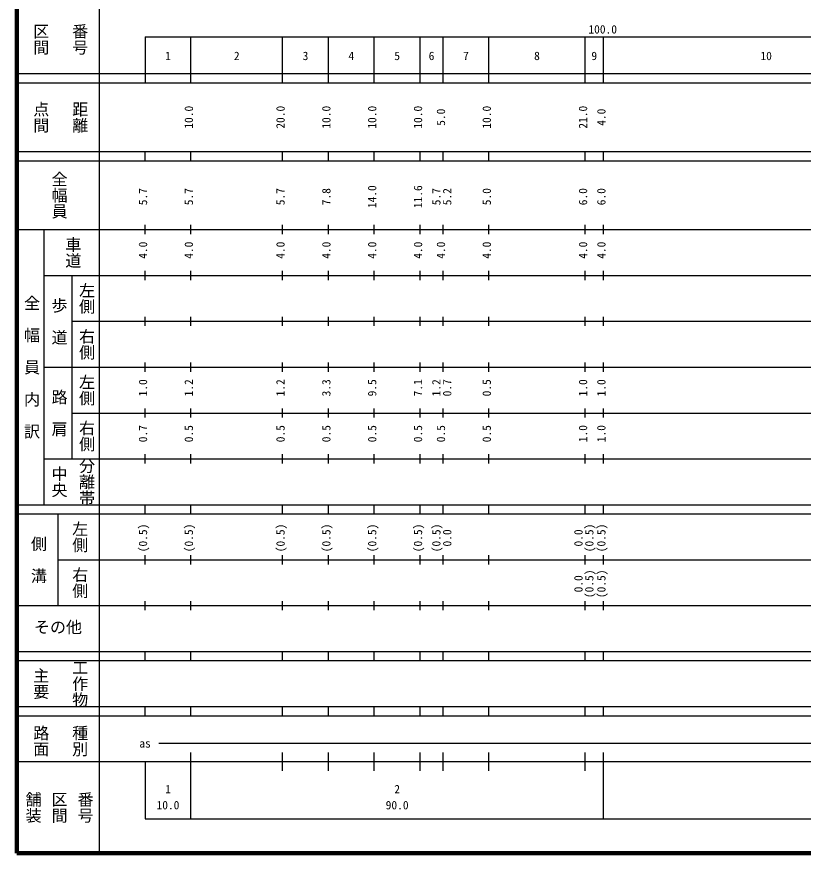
# Model space of a CAD drawing. Units: millimetres on the paper. Extents: x 40 to 680, y 20 to 380.
# Drawn here: x 40 to 211.6, y 20 to 202.4 of the extents above; entities that cross this region are included whole.
import ezdxf
from ezdxf.enums import TextEntityAlignment as Align

# ---------------------------------------------------------------- set-up
doc = ezdxf.new("R2010")
doc.units = ezdxf.units.MM
doc.layers.add('M-TTL', color=2, linetype='Continuous', lineweight=140)
doc.layers.add('M-TTL-BAND', color=7, linetype='Continuous', lineweight=25)
doc.styles.add('@ＭＳ ゴシック', font='')
doc.styles.add('ＭＳ ゴシック', font='')
doc.styles.get('@ＭＳ ゴシック').set_extended_font_data('@MS Gothic')
doc.styles.get('ＭＳ ゴシック').set_extended_font_data('MS Gothic')

msp = doc.modelspace()

# ---------------------------------------------------------------- linework, layer by layer
at = {"layer": 'M-TTL'}
for p, q in [((40, 380), (40, 20)), ((40, 20), (680, 20))]:
    msp.add_line(p, q, dxfattribs=at)
at = {"layer": 'M-TTL-BAND'}
for p, q in [((58, 370), (58, 20)), ((68, 198), (579, 198)), ((68, 198), (68, 188)), ((78, 188), (78, 198)), ((98, 188), (98, 198)), ((108, 188), (108, 198)), ((118, 188), (118, 198)), ((128, 188), (128, 198)), ((133, 188), (133, 198)), ((143, 188), (143, 198)), ((164, 188), (164, 198)), ((168, 188), (168, 198)), ((40, 190), (579, 190)), ((40, 188), (579, 188)), ((40, 173), (579, 173)), ((68, 171), (68, 173)), ((78, 171), (78, 173)), ((98, 171), (98, 173)), ((108, 171), (108, 173)), ((118, 171), (118, 173)), ((128, 171), (128, 173)), ((133, 171), (133, 173)), ((143, 171), (143, 173)), ((164, 171), (164, 173)), ((168, 171), (168, 173)), ((40, 171), (579, 171)), ((68, 155), (68, 157)), ((78, 155), (78, 157)), ((98, 155), (98, 157)), ((108, 155), (108, 157)), ((118, 155), (118, 157)), ((128, 155), (128, 157)), ((133, 155), (133, 157)), ((143, 155), (143, 157)), ((164, 155), (164, 157)), ((168, 155), (168, 157)), ((40, 156), (579, 156)), ((46, 96), (46, 156)), ((46, 146), (579, 146)), ((52, 146), (52, 106)), ((68, 145), (68, 147)), ((78, 145), (78, 147)), ((98, 145), (98, 147)), ((108, 145), (108, 147)), ((118, 145), (118, 147)), ((128, 145), (128, 147)), ((133, 145), (133, 147)), ((143, 145), (143, 147)), ((164, 145), (164, 147)), ((168, 145), (168, 147)), ((68, 135), (68, 137)), ((78, 135), (78, 137)), ((98, 135), (98, 137)), ((108, 135), (108, 137)), ((118, 135), (118, 137)), ((128, 135), (128, 137)), ((133, 135), (133, 137)), ((143, 135), (143, 137)), ((164, 135), (164, 137)), ((168, 135), (168, 137)), ((52, 136), (579, 136)), ((46, 126), (579, 126)), ((68, 125), (68, 127)), ((78, 125), (78, 127)), ((98, 125), (98, 127)), ((108, 125), (108, 127)), ((118, 125), (118, 127)), ((128, 125), (128, 127)), ((133, 125), (133, 127)), ((143, 125), (143, 127)), ((164, 125), (164, 127)), ((168, 125), (168, 127)), ((68, 115), (68, 117)), ((78, 115), (78, 117)), ((98, 115), (98, 117)), ((108, 115), (108, 117)), ((118, 115), (118, 117)), ((128, 115), (128, 117)), ((133, 115), (133, 117)), ((143, 115), (143, 117)), ((164, 115), (164, 117)), ((168, 115), (168, 117)), ((52, 116), (579, 116)), ((46, 106), (579, 106)), ((68, 105), (68, 107)), ((78, 105), (78, 107)), ((98, 105), (98, 107)), ((108, 105), (108, 107)), ((118, 105), (118, 107)), ((128, 105), (128, 107)), ((133, 105), (133, 107)), ((143, 105), (143, 107)), ((164, 105), (164, 107)), ((168, 105), (168, 107)), ((40, 96), (579, 96)), ((68, 94), (68, 96)), ((78, 94), (78, 96)), ((98, 94), (98, 96)), ((108, 94), (108, 96)), ((118, 94), (118, 96)), ((128, 94), (128, 96)), ((133, 94), (133, 96)), ((143, 94), (143, 96)), ((164, 94), (164, 96)), ((168, 94), (168, 96)), ((40, 94), (579, 94)), ((49, 94), (49, 74)), ((49, 84), (579, 84)), ((68, 83), (68, 85)), ((78, 83), (78, 85)), ((98, 83), (98, 85)), ((108, 83), (108, 85)), ((118, 83), (118, 85)), ((128, 83), (128, 85)), ((133, 83), (133, 85)), ((143, 83), (143, 85)), ((164, 83), (164, 85)), ((168, 83), (168, 85)), ((68, 73), (68, 75)), ((78, 73), (78, 75)), ((98, 73), (98, 75)), ((108, 73), (108, 75)), ((118, 73), (118, 75)), ((128, 73), (128, 75)), ((133, 73), (133, 75)), ((143, 73), (143, 75)), ((164, 73), (164, 75)), ((168, 73), (168, 75)), ((40, 74), (579, 74)), ((40, 64), (579, 64)), ((68, 62), (68, 64)), ((78, 62), (78, 64)), ((98, 62), (98, 64)), ((108, 62), (108, 64)), ((118, 62), (118, 64)), ((128, 62), (128, 64)), ((133, 62), (133, 64)), ((143, 62), (143, 64)), ((164, 62), (164, 64)), ((168, 62), (168, 64)), ((40, 62), (579, 62)), ((40, 52), (579, 52)), ((68, 50), (68, 52)), ((78, 50), (78, 52)), ((98, 50), (98, 52)), ((108, 50), (108, 52)), ((118, 50), (118, 52)), ((128, 50), (128, 52)), ((133, 50), (133, 52)), ((143, 50), (143, 52)), ((164, 50), (164, 52)), ((168, 50), (168, 52)), ((40, 50), (579, 50)), ((71, 44), (521.5, 44)), ((78, 27.5), (78, 42)), ((98, 38), (98, 42)), ((108, 38), (108, 42)), ((118, 38), (118, 42)), ((128, 38), (128, 42)), ((133, 38), (133, 42)), ((143, 38), (143, 42)), ((164, 38), (164, 42)), ((168, 27.5), (168, 42)), ((40, 40), (579, 40)), ((68, 40), (68, 27.5)), ((68, 27.5), (579, 27.5))]:
    msp.add_line(p, q, dxfattribs=at)

# ---------------------------------------------------------------- texts
for s, height, rotation, style, p in [('番号', 2.566, 270, '@ＭＳ ゴシック', (51.75, 201)), ('区間', 2.566, 270, '@ＭＳ ゴシック', (43.25, 201)), ('点間', 2.566, 270, '@ＭＳ ゴシック', (43.25, 184)), ('距離', 2.566, 270, '@ＭＳ ゴシック', (51.75, 184)), ('10.0', 1.833, 90, 'ＭＳ ゴシック', (79, 178)), ('20.0', 1.833, 90, 'ＭＳ ゴシック', (99, 178)), ('10.0', 1.833, 90, 'ＭＳ ゴシック', (109, 178)), ('10.0', 1.833, 90, 'ＭＳ ゴシック', (119, 178)), ('10.0', 1.833, 90, 'ＭＳ ゴシック', (129, 178)), ('10.0', 1.833, 90, 'ＭＳ ゴシック', (144, 178)), ('21.0', 1.833, 90, 'ＭＳ ゴシック', (165, 178)), ('5.0', 1.833, 90, 'ＭＳ ゴシック', (134, 178.625)), ('4.0', 1.833, 90, 'ＭＳ ゴシック', (169, 178.625)), ('全幅員', 2.566, 270, '@ＭＳ ゴシック', (47.25, 168.75)), ('5.7', 1.833, 90, 'ＭＳ ゴシック', (69, 161.299)), ('5.7', 1.833, 90, 'ＭＳ ゴシック', (79, 161.299)), ('5.7', 1.833, 90, 'ＭＳ ゴシック', (99, 161.299)), ('7.8', 1.833, 90, 'ＭＳ ゴシック', (109, 161.299)), ('14.0', 1.833, 90, 'ＭＳ ゴシック', (119, 160.674)), ('11.6', 1.833, 90, 'ＭＳ ゴシック', (129, 160.674)), ('5.7', 1.833, 90, 'ＭＳ ゴシック', (133, 161.299)), ('5.2', 1.833, 90, 'ＭＳ ゴシック', (135.37, 161.299)), ('5.0', 1.833, 90, 'ＭＳ ゴシック', (144, 161.299)), ('6.0', 1.833, 90, 'ＭＳ ゴシック', (165, 161.299)), ('6.0', 1.833, 90, 'ＭＳ ゴシック', (169, 161.299)), ('車道', 2.566, 270, '@ＭＳ ゴシック', (50.25, 154.5)), ('4.0', 1.833, 90, 'ＭＳ ゴシック', (69, 149.625)), ('4.0', 1.833, 90, 'ＭＳ ゴシック', (79, 149.625)), ('4.0', 1.833, 90, 'ＭＳ ゴシック', (99, 149.625)), ('4.0', 1.833, 90, 'ＭＳ ゴシック', (109, 149.625)), ('4.0', 1.833, 90, 'ＭＳ ゴシック', (119, 149.625)), ('4.0', 1.833, 90, 'ＭＳ ゴシック', (129, 149.625)), ('4.0', 1.833, 90, 'ＭＳ ゴシック', (134, 149.625)), ('4.0', 1.833, 90, 'ＭＳ ゴシック', (144, 149.625)), ('4.0', 1.833, 90, 'ＭＳ ゴシック', (165, 149.625)), ('4.0', 1.833, 90, 'ＭＳ ゴシック', (169, 149.625)), ('左側', 2.566, 270, '@ＭＳ ゴシック', (53.25, 144.5)), ('全\u3000幅\u3000員\u3000内\u3000訳', 2.566, 270, '@ＭＳ ゴシック', (41.25, 141.75)), ('歩\u3000道', 2.566, 270, '@ＭＳ ゴシック', (47.25, 141.25)), ('右側', 2.566, 270, '@ＭＳ ゴシック', (53.25, 134.5)), ('左側', 2.566, 270, '@ＭＳ ゴシック', (53.25, 124.5)), ('1.0', 1.833, 90, 'ＭＳ ゴシック', (69, 119.625)), ('1.2', 1.833, 90, 'ＭＳ ゴシック', (79, 119.625)), ('1.2', 1.833, 90, 'ＭＳ ゴシック', (99, 119.625)), ('3.3', 1.833, 90, 'ＭＳ ゴシック', (109, 119.625)), ('9.5', 1.833, 90, 'ＭＳ ゴシック', (119, 119.625)), ('7.1', 1.833, 90, 'ＭＳ ゴシック', (129, 119.625)), ('1.2', 1.833, 90, 'ＭＳ ゴシック', (133, 119.625)), ('0.7', 1.833, 90, 'ＭＳ ゴシック', (135.37, 119.625)), ('0.5', 1.833, 90, 'ＭＳ ゴシック', (144, 119.625)), ('1.0', 1.833, 90, 'ＭＳ ゴシック', (165, 119.625)), ('1.0', 1.833, 90, 'ＭＳ ゴシック', (169, 119.625)), ('路\u3000肩', 2.566, 270, '@ＭＳ ゴシック', (47.25, 121.25)), ('右側', 2.566, 270, '@ＭＳ ゴシック', (53.25, 114.5)), ('0.7', 1.833, 90, 'ＭＳ ゴシック', (69, 109.625)), ('0.5', 1.833, 90, 'ＭＳ ゴシック', (79, 109.625)), ('0.5', 1.833, 90, 'ＭＳ ゴシック', (99, 109.625)), ('0.5', 1.833, 90, 'ＭＳ ゴシック', (109, 109.625)), ('0.5', 1.833, 90, 'ＭＳ ゴシック', (119, 109.625)), ('0.5', 1.833, 90, 'ＭＳ ゴシック', (129, 109.625)), ('0.5', 1.833, 90, 'ＭＳ ゴシック', (134, 109.625)), ('0.5', 1.833, 90, 'ＭＳ ゴシック', (144, 109.625)), ('1.0', 1.833, 90, 'ＭＳ ゴシック', (165, 109.625)), ('1.0', 1.833, 90, 'ＭＳ ゴシック', (169, 109.625)), ('分離帯', 2.566, 270, '@ＭＳ ゴシック', (53.25, 106.25)), ('中央', 2.566, 270, '@ＭＳ ゴシック', (47.25, 104.5)), ('左側', 2.566, 270, '@ＭＳ ゴシック', (51.75, 92.5)), ('(0.5)', 1.833, 90, 'ＭＳ ゴシック', (69, 85.639)), ('(0.5)', 1.833, 90, 'ＭＳ ゴシック', (79, 85.639)), ('(0.5)', 1.833, 90, 'ＭＳ ゴシック', (99, 85.639)), ('(0.5)', 1.833, 90, 'ＭＳ ゴシック', (109, 85.639)), ('(0.5)', 1.833, 90, 'ＭＳ ゴシック', (119, 85.639)), ('(0.5)', 1.833, 90, 'ＭＳ ゴシック', (129, 85.639)), ('(0.5)', 1.833, 90, 'ＭＳ ゴシック', (133, 85.639)), ('(0.5)', 1.833, 90, 'ＭＳ ゴシック', (166.37, 85.639)), ('(0.5)', 1.833, 90, 'ＭＳ ゴシック', (169, 85.639)), ('0.0', 1.833, 90, 'ＭＳ ゴシック', (135.37, 86.889)), ('0.0', 1.833, 90, 'ＭＳ ゴシック', (164, 86.889)), ('側\u3000溝', 2.566, 270, '@ＭＳ ゴシック', (42.75, 89.25)), ('右側', 2.566, 270, '@ＭＳ ゴシック', (51.75, 82.5)), ('0.0', 1.833, 90, 'ＭＳ ゴシック', (164, 76.889)), ('(0.5)', 1.833, 90, 'ＭＳ ゴシック', (166.37, 75.639)), ('(0.5)', 1.833, 90, 'ＭＳ ゴシック', (169, 75.639)), ('主要', 2.566, 270, '@ＭＳ ゴシック', (43.25, 60.5)), ('工作物', 2.566, 270, '@ＭＳ ゴシック', (51.75, 62.25)), ('路面', 2.566, 270, '@ＭＳ ゴシック', (43.25, 48)), ('種別', 2.566, 270, '@ＭＳ ゴシック', (51.75, 48)), ('舗装', 2.566, 270, '@ＭＳ ゴシック', (41.583, 33.5)), ('区間', 2.566, 270, '@ＭＳ ゴシック', (47.25, 33.5)), ('番号', 2.566, 270, '@ＭＳ ゴシック', (52.917, 33.5))]:
    msp.add_text(s, height=height, rotation=rotation, dxfattribs=dict(at, style=style)).set_placement(p, align=Align.BOTTOM_LEFT)
at = {"layer": 'M-TTL-BAND', "style": 'ＭＳ ゴシック'}
for s, height, p in [('100.0', 1.833, (164.719, 198.195)), ('1', 1.833, (72.375, 192.405)), ('2', 1.833, (87.375, 192.405)), ('3', 1.833, (102.375, 192.405)), ('4', 1.833, (112.375, 192.405)), ('5', 1.833, (122.375, 192.405)), ('6', 1.833, (129.875, 192.405)), ('7', 1.833, (137.375, 192.405)), ('8', 1.833, (152.875, 192.405)), ('9', 1.833, (165.375, 192.405)), ('10', 1.833, (202.25, 192.405)), ('その他', 2.566, (43.75, 67.25)), ('as', 1.833, (66.75, 42.5)), ('1', 1.833, (72.375, 32.523)), ('2', 1.833, (122.375, 32.523)), ('10.0', 1.833, (70.5, 29.033)), ('90.0', 1.833, (120.5, 29.033))]:
    msp.add_text(s, height=height, dxfattribs=at).set_placement(p, align=Align.BOTTOM_LEFT)

doc.saveas('drawing.dxf')
